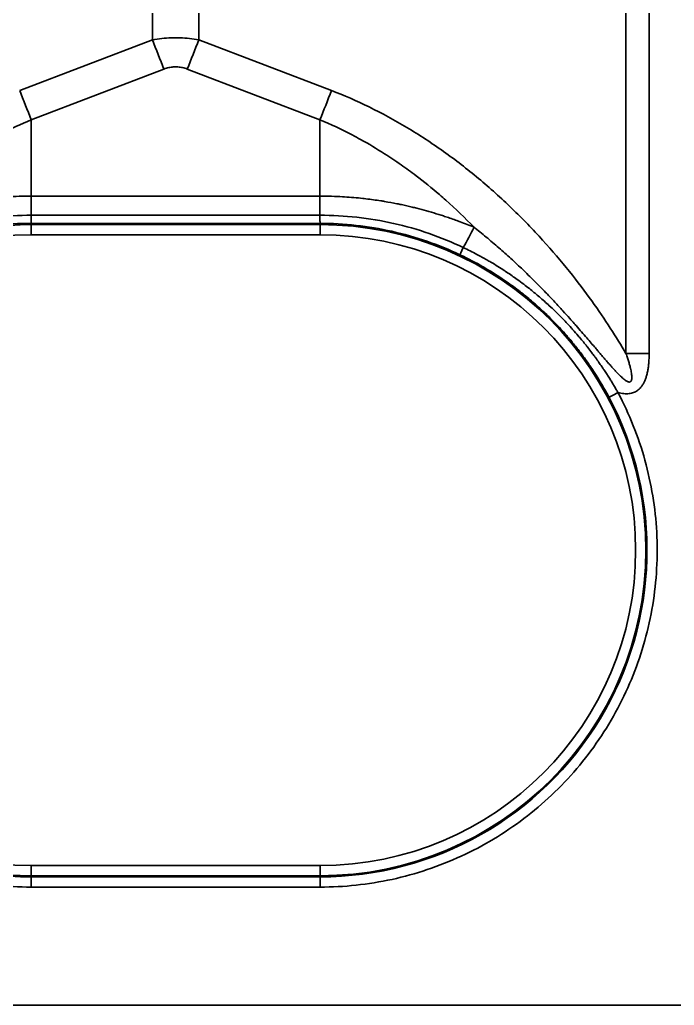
# Model space of a CAD drawing. Header units: millimetres. Extents: x 68 to 2000, y 100 to 2870.
# Drawn here: x 791.77 to 823.94, y 2171.29 to 2219.76 of the extents above; entities that cross this region are included whole.
import ezdxf

# ---------------------------------------------------------------- set-up
doc = ezdxf.new("R2010")
doc.units = ezdxf.units.MM
doc.header["$LTSCALE"] = 10
doc.layers.add('Sichtbar schmal (ISO)', color=7, linetype='Continuous', lineweight=35)

msp = doc.modelspace()

# ---------------------------------------------------------------- linework, layer by layer
at = {"layer": 'Sichtbar schmal (ISO)'}
for p, q in [((821.5610898045971, 2203.348630539208), (821.5610855433384, 2418.993875623603)), ((822.7022697055613, 2203.348973347661), (822.7022778918359, 2418.994240520654)), ((798.2882594637781, 2218.763773848041), (798.2882594637781, 2403.568767253719)), ((800.5706214421762, 2218.763774868212), (800.570621442176, 2403.568768170941)), ((798.2882594637781, 2218.763773848041), (791.7684580622162, 2216.271331181586)), ((807.0904228569907, 2216.27133118004), (800.5706192111347, 2218.763774700887)), ((798.8588499583774, 2217.327987187141), (792.3390485295931, 2214.835544519171)), ((806.5198323781847, 2214.83554451844), (800.000028680981, 2217.327988053604)), ((792.3390485277721, 2214.835544519269), (792.3390485277722, 2211.082802142972)), ((806.519832378182, 2214.83554451844), (806.5198323714235, 2211.082802173316)), ((792.3390485277722, 2211.082802142972), (806.5198323714235, 2211.082802173316)), ((792.3390485277721, 2211.082802067118), (792.3390485277721, 2210.141545003743)), ((806.5198323565548, 2211.082802188489), (806.5198323578308, 2210.141545059029)), ((806.5198324084289, 2210.141545068767), (792.3390484461397, 2210.141545055765)), ((806.5294404518139, 2209.740739296341), (792.3294404529892, 2209.740739297807)), ((792.3294404529892, 2209.740739297741), (792.3294404529961, 2209.678430141541)), ((806.5294404529772, 2209.678430141541), (792.3294404529961, 2209.678430141541)), ((792.3294404529772, 2209.178506293941), (792.3294404529772, 2209.678430141519)), ((806.5294404518139, 2209.740739296341), (806.5294404529772, 2209.678430141541)), ((806.5294404529772, 2209.178506293941), (806.5294404529772, 2209.678430141519)), ((806.5294404529772, 2209.178506293941), (792.3294404529771, 2209.178506293941)), ((792.3294404529771, 2178.161203557141), (806.5294404529772, 2178.161203557141)), ((792.3294404529772, 2178.161203557141), (792.3294404529772, 2177.661279709563)), ((806.5294404529772, 2178.161203557141), (806.5294404529772, 2177.661279709563)), ((792.3294404529881, 2177.661279709541), (806.5294404529582, 2177.661279709541)), ((792.3294404529771, 2177.605448411741), (792.3294404529881, 2177.661279709541)), ((792.3294404529771, 2177.605448411741), (806.5294404529371, 2177.605448411741)), ((792.3294404529772, 2177.605448411719), (792.3294404529772, 2177.102906582241)), ((806.5294404529371, 2177.605448411741), (806.5294404529582, 2177.661279709541)), ((806.5294404529402, 2177.605448411719), (806.5294404529391, 2177.102906582241)), ((792.3294404529771, 2177.102906582241), (806.5294404529772, 2177.102906582241)), ((774.1530102850046, 2171.291590124651), (824.7058706220237, 2171.291590124651))]:
    msp.add_line(p, q, dxfattribs=at)
for centre, radius, start, end in [((792.3294404529772, 2193.669854925541), 16.00857521601998, 89.99999999993197, 269.999999999932), ((806.5294404529772, 2193.669854925541), 16.00857521601998, 269.999999999932, 89.99999999993197), ((792.3294404529772, 2193.669854925541), 15.50865136843997, 90, 270), ((806.5294404529772, 2193.669854925541), 15.50865136843997, 270, 90)]:
    msp.add_arc(centre, radius, start, end, dxfattribs=at)
for centre, major_axis, ratio, start_param, end_param in [((798.8588499583777, 2218.789782639441), (1.785424129690436, -4.670359801676825), 0.1085219049382355, 4.676490245381391, 4.98898685948151), ((800.0000286794283, 2218.789783506441), (-1.78541785583448, -4.670362200094343), 0.1085215280907912, 1.294198301927873, 1.606694951540689), ((792.3390485339311, 2216.297339973041), (1.785423980009945, -4.670359414459774), 0.1085219049491845, 4.676490245403961, 4.988986859476197), ((806.5198319012248, 2216.297338708341), (-1.785424129690386, -4.670359801676746), 0.1085219049382558, 1.29419870468994, 1.606695331865723), ((792.3345030310054, 2210.240740905971), (-0.005163320520819317, -0.5000779340628948), 0.01136181446626196, 0.01759106704707492, 1.37122834712487), ((812.5758834158274, 2206.65684966764), (-4.738179323791077, -8.806228286517845), 0.002480919930350619, 4.379441610921754, 4.496653628462461), ((813.6184666221471, 2208.648276797741), (-0.2138250698023439, -0.4519721667581655), 0.00885291539597321, 4.927959668728334, 6.265731330601661), ((822.7022619683771, 2203.296613693032), (10.00000000000099, -4.766932020557752e-13), 0.005235963832295775, 1.570795553076385, 1.685162702580255), ((821.169915259367, 2201.422736354841), (-0.4418873566681419, -0.2339563295603275), 0.004623749859356974, 0.01745347910775408, 1.56834334312267), ((792.3294328171255, 2193.671363264637), (-9.130483200719803, 13.2192300817919), 0.9999991161032137, 0.4794170197497269, 2.537137668070178), ((806.529450128528, 2193.671363296288), (-8.142879370708615, -13.84944990154578), 0.9999990502916256, 0.5315170133332137, 2.5892385806615)]:
    msp.add_ellipse(centre, major_axis=major_axis, ratio=ratio, start_param=start_param, end_param=end_param, dxfattribs=at)
for points, knots in [([(800.5706191635902, 2218.76377428183), (800.4146195452561, 2218.793472862188), (800.2598569746058, 2218.816770737046), (800.1072001821587, 2218.834026523842), (799.9545426464588, 2218.851282394652), (799.8039936979097, 2218.862495925548), (799.6539660062116, 2218.868100583491), (799.5039383145134, 2218.873705241434), (799.3544318827014, 2218.873701073795), (799.2044212509081, 2218.868089147574), (799.0544106191148, 2218.862477221352), (798.9038957881156, 2218.851257491698), (798.7513199517688, 2218.833990291707), (798.5987441154219, 2218.816723091717), (798.4441099787313, 2218.793408609794), (798.2882594637786, 2218.763773848041)], [9.737521139613861e-07, 9.737521139613861e-07, 9.737521139613861e-07, 9.737521139613861e-07, 0.2, 0.2, 0.2, 0.4, 0.4, 0.4, 0.6, 0.6, 0.6, 0.8, 0.8, 0.8, 1, 1, 1, 1]), ([(800.0000286809833, 2217.32798805361), (799.9220479254225, 2217.357798339138), (799.7672385569393, 2217.404512495914), (799.5414534368425, 2217.438100226441), (799.3171718870359, 2217.438081198041), (799.0914337348152, 2217.404460567141), (798.9367530502717, 2217.357767231241), (798.8588499583775, 2217.327987187141)], [1.937718476154357e-06, 1.937718476154357e-06, 1.937718476154357e-06, 1.937718476154357e-06, 0.2, 0.4, 0.6, 0.8, 1, 1, 1, 1]), ([(821.5610895968982, 2203.348630479334), (821.3275019923436, 2203.743130225213), (821.072186035012, 2204.157129896273), (820.7934119084683, 2204.586977569641), (820.5146377392149, 2205.016825308865), (820.2124053935617, 2205.462521055252), (819.8791505773168, 2205.927409282791), (819.5458957610718, 2206.392297510329), (819.1816184742353, 2206.876378219018), (818.7804328125136, 2207.377249694941), (818.3792471507921, 2207.878121170863), (817.9411531141856, 2208.39578341402), (817.4682283737241, 2208.917526115741), (816.9953036332623, 2209.439268817462), (816.4875481889457, 2209.965091977748), (815.9581475039103, 2210.475213421191), (815.4287468188749, 2210.985334864633), (814.8777008931208, 2211.479754591232), (814.3168554530768, 2211.947477048675), (813.7560100130328, 2212.415199506116), (813.1853650586988, 2212.8562246944), (812.5989423218319, 2213.274587188274), (812.0125195849649, 2213.692949682149), (811.410319065565, 2214.088649481613), (810.7983411678892, 2214.455463788208), (810.1863632702137, 2214.822278094802), (809.5646079942626, 2215.160206908525), (808.9452203229822, 2215.463367730108), (808.3258326517017, 2215.76652855169), (807.7088125850922, 2216.034921381131), (807.0904228727809, 2216.271331179321)], [1.532058781546175e-08, 1.532058781546175e-08, 1.532058781546175e-08, 1.532058781546175e-08, 0.1, 0.1, 0.1, 0.2, 0.2, 0.2, 0.3, 0.3, 0.3, 0.4, 0.4, 0.4, 0.5, 0.5, 0.5, 0.6, 0.6, 0.6, 0.7, 0.7, 0.7, 0.8, 0.8, 0.8, 0.9, 0.9, 0.9, 1, 1, 1, 1]), ([(792.3390485277721, 2214.835544639807), (791.832285953964, 2214.624384316603), (791.3179761729513, 2214.384060929775), (790.7986688566028, 2214.113112446547), (790.7936110221924, 2214.110473522506), (790.7885527176873, 2214.107831691933), (790.7834939451203, 2214.105186953611), (790.2863655927891, 2213.845287069402), (789.7846877351077, 2213.55731863368), (789.2810514552541, 2213.239978664534), (789.2533595632407, 2213.22253007215), (789.225661837563, 2213.204992698909), (789.1979587564194, 2213.187366371155), (788.7269686140645, 2212.887694772359), (788.2543852951434, 2212.562340222024), (787.7906804356502, 2212.21705091632), (787.7310643491155, 2212.172658892585), (787.6715940115663, 2212.127941507234), (787.6122904815217, 2212.082914991126), (787.1761155136318, 2211.751746859938), (786.7489928120589, 2211.403651800141), (786.340825458509, 2211.048811540437), (786.2618427888742, 2210.980147962222), (786.1835655778009, 2210.911240353105), (786.1060586972462, 2210.842175275818), (785.698894518812, 2210.479358126541), (785.3131547912192, 2210.111854788349), (784.9455289684304, 2209.740495041228), (784.8815287652861, 2209.675844796925), (784.8180777951657, 2209.611074245441), (784.7551587062533, 2209.546184108)], [0, 0, 0, 0, 0.1980708731680076, 0.1980708731680076, 0.1980708731680076, 0.2, 0.2, 0.2, 0.3895763509335004, 0.3895763509335004, 0.3895763509335004, 0.4, 0.4, 0.4, 0.5772162429242802, 0.5772162429242802, 0.5772162429242802, 0.6, 0.6, 0.6, 0.7675735745147414, 0.7675735745147414, 0.7675735745147414, 0.8, 0.8, 0.8, 0.970344604217999, 0.970344604217999, 0.970344604217999, 1, 1, 1, 1]), ([(814.1038152397862, 2209.546098154239), (813.655340084461, 2210.008630249642), (813.1912891357226, 2210.452898359173), (812.7141984661611, 2210.876541283179), (812.6089273795646, 2210.970019009289), (812.5030205570802, 2211.062488754366), (812.396479014439, 2211.153949659968), (812.0201720215941, 2211.476991522291), (811.6359581130803, 2211.787456653143), (811.2438223263249, 2212.08501347987), (811.0015930797942, 2212.268819621449), (810.7563552777198, 2212.447704307593), (810.5086223036905, 2212.621188146671), (810.2417640883681, 2212.808065117189), (809.9720103132114, 2212.988673137516), (809.7000609732643, 2213.162415828751), (809.3112165988455, 2213.410840289337), (808.9178992551697, 2213.645252948784), (808.5237377144946, 2213.863711667135), (808.3863197794038, 2213.939873704474), (808.2488022706377, 2214.014104002633), (808.1113627743649, 2214.086329707692), (807.5796998925881, 2214.365723386594), (807.049002467946, 2214.615046170119), (806.5198323781831, 2214.835544639805)], [5.538967820818088e-08, 5.538967820818088e-08, 5.538967820818088e-08, 5.538967820818088e-08, 0.2, 0.2, 0.2, 0.24413041971181, 0.24413041971181, 0.24413041971181, 0.4, 0.4, 0.4, 0.4962834106589982, 0.4962834106589982, 0.4962834106589982, 0.6, 0.6, 0.6, 0.74829825403141, 0.74829825403141, 0.74829825403141, 0.8, 0.8, 0.8, 1, 1, 1, 1]), ([(784.7551587042011, 2209.546184111881), (784.9853916177942, 2209.641267618302), (785.2170150260858, 2209.732338957514), (785.4500666647878, 2209.819296480188), (785.6790225143873, 2209.904725759269), (785.9093573183527, 2209.986183292121), (786.1401992716824, 2210.063252668595), (786.1443288012771, 2210.064631361967), (786.1484584908205, 2210.06600865461), (786.1525883345656, 2210.067384544366), (786.3784942077885, 2210.142646853545), (786.604869763968, 2210.213702223977), (786.8319903803789, 2210.280687699874), (786.8411227091337, 2210.283381129459), (786.8502562442744, 2210.286067965806), (786.859391009963, 2210.28874821623), (787.0858977757644, 2210.355208033122), (787.3131552599799, 2210.417626135786), (787.5462028828701, 2210.477088045782), (787.5562953674468, 2210.479663134951), (787.5663987382868, 2210.482232530908), (787.5765134058776, 2210.484796280063), (787.813843784045, 2210.544952044047), (788.0573812909503, 2210.602083582339), (788.3115007510152, 2210.656285872659), (788.3182936894884, 2210.657734769265), (788.3250941948021, 2210.659181517048), (788.3319023528804, 2210.66062610889), (788.5933993266644, 2210.716111952602), (788.866175402504, 2210.768505075082), (789.1555438916398, 2210.817026147058), (789.4449123807755, 2210.865547219033), (789.7508734430537, 2210.910196304801), (790.077809044376, 2210.949003434103), (790.0874242181847, 2210.950144751512), (790.0970575221545, 2210.951280836422), (790.1067091454436, 2210.952411633121), (790.4252324804534, 2210.989730240066), (790.7637192215461, 2211.021482229557), (791.1289157752875, 2211.044535857291), (791.141001900243, 2211.045298813629), (791.1531172441921, 2211.046052247197), (791.1652616879956, 2211.046795980673), (791.5311952422117, 2211.069205984681), (791.9235838755914, 2211.08279921075), (792.339048527772, 2211.082802188485)], [0, 0, 0, 0, 0.1111111111111, 0.1111111111111, 0.1111111111111, 0.2202694889971813, 0.2202694889971813, 0.2202694889971813, 0.2222222222222, 0.2222222222222, 0.2222222222222, 0.329038346897197, 0.329038346897197, 0.329038346897197, 0.3333333333333001, 0.3333333333333001, 0.3333333333333001, 0.4398323416248988, 0.4398323416248988, 0.4398323416248988, 0.4444444444444001, 0.4444444444444001, 0.4444444444444001, 0.5526627419303958, 0.5526627419303958, 0.5526627419303958, 0.5555555555556, 0.5555555555556, 0.5555555555556, 0.6666666666667, 0.6666666666667, 0.6666666666667, 0.7777777777778001, 0.7777777777778001, 0.7777777777778001, 0.7810455547990192, 0.7810455547990192, 0.7810455547990192, 0.8888888888889002, 0.8888888888889002, 0.8888888888889002, 0.8924579477917912, 0.8924579477917912, 0.8924579477917912, 1, 1, 1, 1]), ([(806.5198323781823, 2211.082802188489), (806.912712633429, 2211.082799172126), (807.2849511875942, 2211.070644430694), (807.6336778718652, 2211.050373393554), (807.6658668111899, 2211.048502291589), (807.6978556485207, 2211.046562115), (807.7296421628129, 2211.044556093322), (808.0463784732991, 2211.024567116255), (808.3430127501313, 2210.997999789437), (808.6239526089979, 2210.966997355984), (808.6766546088336, 2210.961181555231), (808.7288046000884, 2210.955205864125), (808.7804321911641, 2210.949079430008), (809.0347647423389, 2210.918898831103), (809.2764063162809, 2210.885155227604), (809.5074240474225, 2210.848846033593), (809.5732847600538, 2210.838494666273), (809.6382820513801, 2210.827931550088), (809.7024635527603, 2210.817172616876), (809.9124173344464, 2210.781977449013), (810.1136414137885, 2210.74471489876), (810.3081719265969, 2210.705751165054), (810.3816977895891, 2210.691024209859), (810.4542672475952, 2210.676050385008), (810.5259893796036, 2210.66083588827), (810.7065636611474, 2210.622530462307), (810.881766628645, 2210.582726743097), (811.0531666439174, 2210.541444016734), (811.1299622768674, 2210.522947325845), (811.2059941447092, 2210.50415057792), (811.281400928839, 2210.48504138406), (811.4448742128477, 2210.443614837217), (811.6054110322764, 2210.400729164126), (811.7647507186427, 2210.356075080587), (811.8429556687156, 2210.334158567173), (811.9208716546104, 2210.311812516753), (811.9987004490305, 2210.288979719262), (812.1602254038237, 2210.241592802764), (812.3213808802822, 2210.192144053164), (812.4822498122322, 2210.140596620197), (812.5568228265827, 2210.116701095985), (812.6313342596991, 2210.092354291364), (812.7057922998848, 2210.067551291307), (812.8878214072324, 2210.006914885235), (813.0695314309957, 2209.943557267305), (813.2505248644804, 2209.877650942302), (813.3032728742702, 2209.858443463835), (813.3559602010209, 2209.839019799177), (813.4085767579813, 2209.819385049584), (813.6417355255022, 2209.732377949916), (813.8735071733844, 2209.641215832245), (814.1038150982487, 2209.546097964207)], [0, 0, 0, 0, 0.1017217645149282, 0.1017217645149282, 0.1017217645149282, 0.1111111111111, 0.1111111111111, 0.1111111111111, 0.2046711338117458, 0.2046711338117458, 0.2046711338117458, 0.2222222222222, 0.2222222222222, 0.2222222222222, 0.3086839958266128, 0.3086839958266128, 0.3086839958266128, 0.3333333333333001, 0.3333333333333001, 0.3333333333333001, 0.4139674960485336, 0.4139674960485336, 0.4139674960485336, 0.4444444444444001, 0.4444444444444001, 0.4444444444444001, 0.521176032116432, 0.521176032116432, 0.521176032116432, 0.5555555555556, 0.5555555555556, 0.5555555555556, 0.6300864305172332, 0.6300864305172332, 0.6300864305172332, 0.6666666666667, 0.6666666666667, 0.6666666666667, 0.7425848539442439, 0.7425848539442439, 0.7425848539442439, 0.7777777777778001, 0.7777777777778001, 0.7777777777778001, 0.8638146449099778, 0.8638146449099778, 0.8638146449099778, 0.8888888888889002, 0.8888888888889002, 0.8888888888889002, 0.9999999185790968, 0.9999999185790968, 0.9999999185790968, 0.9999999185790968]), ([(792.3390484461382, 2210.141545156524), (791.7331964678737, 2210.141876435037), (791.1268297373582, 2210.108699094143), (790.5227482444517, 2210.041704983506), (789.9186667515452, 2209.974710872869), (789.3168710392445, 2209.873893704026), (788.7235312387786, 2209.740198948218), (788.7201215853679, 2209.73943066539), (788.7167122110226, 2209.738661296582), (788.7133031163498, 2209.737890841976), (788.1234696408144, 2209.60458861314), (787.5420116270163, 2209.438797286301), (786.9719886598662, 2209.241698855197), (786.9678220244153, 2209.240258146036), (786.963656000501, 2209.238815763432), (786.9594905892608, 2209.237371707736), (786.3905086001224, 2209.040118271105), (785.8329507091188, 2208.811665407482), (785.2901238017275, 2208.553476764359)], [0, 0, 0, 0, 0.25, 0.25, 0.25, 0.5, 0.5, 0.5, 0.5014366360591308, 0.5014366360591308, 0.5014366360591308, 0.75, 0.75, 0.75, 0.7518168968334009, 0.7518168968334009, 0.7518168968334009, 0.9999992525942452, 0.9999992525942452, 0.9999992525942452, 0.9999992525942452]), ([(813.5688196927775, 2208.553446996942), (813.0248115705339, 2208.812200365153), (812.465957818343, 2209.04111542379), (811.8955651651232, 2209.238697424856), (811.3208531315233, 2209.437775644033), (810.7344268587509, 2209.605041640432), (810.1395866295613, 2209.739243587396), (809.544972829616, 2209.873394449641), (808.9419430833759, 2209.974501138585), (808.3366448094529, 2210.041648172162), (807.7323672927527, 2210.108681970955), (807.1258309315631, 2210.141876489987), (806.519832425296, 2210.141545156569)], [0, 0, 0, 0, 0.2487406038755513, 0.2487406038755513, 0.2487406038755513, 0.4993648317389786, 0.4993648317389786, 0.4993648317389786, 0.7498936580950708, 0.7498936580950708, 0.7498936580950708, 1, 1, 1, 1]), ([(806.5198324252941, 2210.141545003729), (806.5204729563701, 2210.097314293397), (806.5211135324427, 2210.054305377191), (806.5217540800035, 2210.014080488372), (806.5223946275644, 2209.973855599553), (806.5230351466138, 2209.936414958024), (806.5236756732651, 2209.903124121034), (806.5243161999165, 2209.869833284044), (806.5249567341699, 2209.840692105152), (806.5255972665076, 2209.816761813604), (806.5262377988455, 2209.792831522056), (806.5268783292678, 2209.774112237892), (806.5275188597399, 2209.761286170961), (806.5281593902121, 2209.74846010403), (806.5287999207341, 2209.74152688648), (806.5294404518141, 2209.740739310026)], [0, 0, 0, 0, 0.2, 0.2, 0.2, 0.4, 0.4, 0.4, 0.6, 0.6, 0.6, 0.8, 0.8, 0.8, 1, 1, 1, 1]), ([(792.3294404529892, 2209.740739311434), (791.738968170966, 2209.740740657975), (791.1478556978617, 2209.708202415435), (790.5589437699568, 2209.642943343539), (789.970031842052, 2209.577684271643), (789.3833284113064, 2209.479588121983), (788.8047582716811, 2209.349566509226), (788.2261881320558, 2209.21954489647), (787.6557254087896, 2209.057702453874), (787.0962602645973, 2208.865087842019), (786.5367951235676, 2208.672473231252), (785.9883400828744, 2208.449062776493), (785.454332883128, 2208.196433129995)], [0, 0, 0, 0, 0.25, 0.25, 0.25, 0.5, 0.5, 0.5, 0.75, 0.75, 0.75, 0.9999999985867041, 0.9999999985867041, 0.9999999985867041, 0.9999999985867041]), ([(813.4046042798582, 2208.196406515543), (812.8726020001135, 2208.448082711338), (812.3262456524761, 2208.670776358584), (811.7688729121152, 2208.862933843971), (811.2073386393085, 2209.05652604181), (810.6346281533167, 2209.219120768587), (810.0538449916835, 2209.349628904148), (809.475213923064, 2209.479653441586), (808.8885446005002, 2209.57773378061), (808.2996864405075, 2209.642971188372), (807.7108282805149, 2209.708208596134), (807.119792001545, 2209.740733544537), (806.5294404518136, 2209.740739255193)], [0, 0, 0, 0, 0.2490701791130262, 0.2490701791130262, 0.2490701791130262, 0.5, 0.5, 0.5, 0.75, 0.75, 0.75, 1, 1, 1, 1]), ([(814.1038156123998, 2209.546097769946), (814.1208658547567, 2209.532597789485), (814.1378787590913, 2209.519099030935), (814.154854098964, 2209.505601999385), (814.3645284169635, 2209.33889070486), (814.5684666751738, 2209.172439685442), (814.7662699932475, 2209.00720243158), (814.9800875689771, 2208.828587485252), (815.1867374089622, 2208.651393462093), (815.3886147452631, 2208.474209868643), (815.590492081564, 2208.297026275194), (815.7875964532366, 2208.119852364605), (815.9815303873402, 2207.941620163463), (815.9939211526269, 2207.930232608309), (816.0062989766475, 2207.918840724738), (816.0186638559455, 2207.907444590741), (816.199827756471, 2207.740474251931), (816.3782119295604, 2207.572591561472), (816.5538098532622, 2207.404033981726), (816.7413927647307, 2207.223971934908), (816.9257943807795, 2207.04313723643), (817.1034936338222, 2206.865487674142), (817.2811928868649, 2206.687838111854), (817.4521898358759, 2206.513373749677), (817.6129050381935, 2206.346726867103), (817.6250538974361, 2206.334129617494), (817.6371440015099, 2206.321577018407), (817.6491754287607, 2206.309069477867), (817.7963057158855, 2206.156116881918), (817.9346627233876, 2206.009906680319), (818.0643819893218, 2205.871158633289), (818.2047089142329, 2205.721064608034), (818.3349284528506, 2205.579704658469), (818.4572508414157, 2205.445495732659), (818.5795732299807, 2205.311286806849), (818.693998273994, 2205.184228616693), (818.8022267199635, 2205.062993429739), (818.8775525322083, 2204.978615068318), (818.9498751234358, 2204.897055476365), (819.0195077208301, 2204.818112968467), (819.0499235342028, 2204.783630546767), (819.0798258702765, 2204.749647189435), (819.1092398549579, 2204.716144927636), (819.2059928954128, 2204.605944092002), (819.2974673234905, 2204.500954894041), (819.3843591132019, 2204.40071006667), (819.4712509029129, 2204.300465239299), (819.5535600338463, 2204.204964751612), (819.6319377366814, 2204.11370400712), (819.7103154395165, 2204.022443262628), (819.7847616927218, 2203.935422228551), (819.8558205905574, 2203.852199506578), (819.9268794883927, 2203.768976784605), (819.9945510155474, 2203.689552350848), (820.0592394168284, 2203.613602890266), (820.1050582663546, 2203.55980782288), (820.1493800968146, 2203.507755684564), (820.1923172687465, 2203.457360984311), (820.2100000607929, 2203.436606962452), (820.2274479479523, 2203.416133985621), (820.2446685417026, 2203.395935836021), (820.3037040022839, 2203.326692749414), (820.3600696641006, 2203.260681089368), (820.4140691834159, 2203.197642105388), (820.4680687027311, 2203.134603121407), (820.5197020758652, 2203.074536806998), (820.5692618079031, 2203.017177803612), (820.618821539941, 2202.959818800225), (820.6663076270504, 2202.905167100987), (820.7120023461894, 2202.852961882788), (820.7576970653287, 2202.800756664589), (820.8016004131022, 2202.750997920922), (820.8439861869405, 2202.703436259245), (820.8863719607788, 2202.655874597569), (820.9272401582858, 2202.610510013069), (820.9667989377001, 2202.567179119906), (821.0063577171145, 2202.523848226743), (821.0446070786862, 2202.482551025653), (821.0816159927992, 2202.443289456387), (821.118624906912, 2202.40402788712), (821.1543933749507, 2202.366801953048), (821.1888990640608, 2202.331712432763), (821.2163192316107, 2202.30382832002), (821.2429419374873, 2202.277293281511), (821.2687635000028, 2202.252149458824), (821.2754359332617, 2202.245652157251), (821.2820548665306, 2202.23924774908), (821.2886202271255, 2202.232936955955), (821.32059279113, 2202.202204106755), (821.3512950089555, 2202.173691515034), (821.3807309549434, 2202.14747385777), (821.4101669009315, 2202.121256200507), (821.438336575578, 2202.097333480435), (821.4652015887392, 2202.075818610681), (821.4920666019003, 2202.054303740927), (821.5176269545466, 2202.035196728858), (821.5417824986357, 2202.018638325397), (821.5659380427246, 2202.002079921936), (821.5886887786912, 2201.988070139277), (821.6098782793798, 2201.976714195998), (821.6310677800685, 2201.96535825272), (821.6506960466634, 2201.956656155688), (821.6686741470537, 2201.950515610964), (821.6866522474442, 2201.944375066241), (821.7029801865594, 2201.94079603828), (821.7178899464706, 2201.939547408023), (821.7327997063819, 2201.938298777767), (821.746291284988, 2201.939380552062), (821.7584801282504, 2201.942663058258), (821.7706689715129, 2201.945945564455), (821.7815550955514, 2201.951428767706), (821.7914023398531, 2201.959252739546), (821.8012495841551, 2201.967076711385), (821.8100579523417, 2201.977241436065), (821.817834507544, 2201.990531511338), (821.8256110627462, 2202.003821586612), (821.832355749383, 2202.020237087002), (821.8376341116314, 2202.04011847223), (821.8429124738798, 2202.059999857457), (821.84672450975, 2202.083347134777), (821.848844520413, 2202.110053943117), (821.850964531076, 2202.136760751458), (821.8513925309771, 2202.166827079971), (821.8500897234412, 2202.199997613353), (821.8487869159052, 2202.233168146736), (821.8457533281884, 2202.269442867206), (821.8409751240397, 2202.308853614438), (821.8361969198911, 2202.34826436167), (821.8296740875502, 2202.390811140532), (821.8213990912308, 2202.436383006345), (821.8148650884286, 2202.472366913459), (821.8072385602314, 2202.51023683629), (821.7985210901961, 2202.549945837591), (821.7961983090039, 2202.560526352466), (821.7937980645496, 2202.571237427524), (821.7913203670819, 2202.58207815947), (821.7795437939799, 2202.633604495476), (821.7660178075237, 2202.688060214636), (821.7507186752745, 2202.745434691617), (821.7354195430252, 2202.802809168597), (821.7183472806091, 2202.86310240064), (821.6993744467826, 2202.926586602713), (821.6804016129562, 2202.990070804785), (821.6595282075216, 2203.056745974754), (821.6365267251151, 2203.127046236582), (821.6135252427085, 2203.197346498409), (821.5883956393027, 2203.271271858994), (821.5610899154696, 2203.348630288387)], [0, 0, 0, 0, 0.001783257749738124, 0.001783257749738124, 0.001783257749738124, 0.02380952380952, 0.02380952380952, 0.02380952380952, 0.04761904761905, 0.04761904761905, 0.04761904761905, 0.07142857142857, 0.07142857142857, 0.07142857142857, 0.07294980195728017, 0.07294980195728017, 0.07294980195728017, 0.09523809523809999, 0.09523809523809999, 0.09523809523809999, 0.1190476190476, 0.1190476190476, 0.1190476190476, 0.1428571428571, 0.1428571428571, 0.1428571428571, 0.1446569635910886, 0.1446569635910886, 0.1446569635910886, 0.1666666666667, 0.1666666666667, 0.1666666666667, 0.1904761904762, 0.1904761904762, 0.1904761904762, 0.2142857142857, 0.2142857142857, 0.2142857142857, 0.230856881912152, 0.230856881912152, 0.230856881912152, 0.2380952380952, 0.2380952380952, 0.2380952380952, 0.2619047619048, 0.2619047619048, 0.2619047619048, 0.2857142857143, 0.2857142857143, 0.2857142857143, 0.3095238095238, 0.3095238095238, 0.3095238095238, 0.3333333333333001, 0.3333333333333001, 0.3333333333333001, 0.3501976392539172, 0.3501976392539172, 0.3501976392539172, 0.3571428571429, 0.3571428571429, 0.3571428571429, 0.3809523809524, 0.3809523809524, 0.3809523809524, 0.4047619047618999, 0.4047619047618999, 0.4047619047618999, 0.4285714285714001, 0.4285714285714001, 0.4285714285714001, 0.452380952381, 0.452380952381, 0.452380952381, 0.4761904761905, 0.4761904761905, 0.4761904761905, 0.5, 0.5, 0.5, 0.5238095238095, 0.5238095238095, 0.5238095238095, 0.5427299148806185, 0.5427299148806185, 0.5427299148806185, 0.547619047619, 0.547619047619, 0.547619047619, 0.5714285714285999, 0.5714285714285999, 0.5714285714285999, 0.5952380952381, 0.5952380952381, 0.5952380952381, 0.6190476190476001, 0.6190476190476001, 0.6190476190476001, 0.6428571428570999, 0.6428571428570999, 0.6428571428570999, 0.6666666666667, 0.6666666666667, 0.6666666666667, 0.6904761904762, 0.6904761904762, 0.6904761904762, 0.7142857142857, 0.7142857142857, 0.7142857142857, 0.7380952380952001, 0.7380952380952001, 0.7380952380952001, 0.7619047619047999, 0.7619047619047999, 0.7619047619047999, 0.7857142857143, 0.7857142857143, 0.7857142857143, 0.8095238095237999, 0.8095238095237999, 0.8095238095237999, 0.8333333333332998, 0.8333333333332998, 0.8333333333332998, 0.8571428571429, 0.8571428571429, 0.8571428571429, 0.8809523809523998, 0.8809523809523998, 0.8809523809523998, 0.8997525700137607, 0.8997525700137607, 0.8997525700137607, 0.9047619047619, 0.9047619047619, 0.9047619047619, 0.9285714285714001, 0.9285714285714001, 0.9285714285714001, 0.952380952381, 0.952380952381, 0.952380952381, 0.9761904761905, 0.9761904761905, 0.9761904761905, 1, 1, 1, 1]), ([(821.1699130151973, 2201.420119380999), (821.1410813253027, 2201.471507692074), (821.1107516681548, 2201.524770010765), (821.0789404793987, 2201.579883211261), (821.0629975825678, 2201.607504438379), (821.0466755535442, 2201.635586780205), (821.029953916287, 2201.664133736642), (821.0106238715153, 2201.697133731651), (820.9907699096877, 2201.730754168578), (820.97035943263, 2201.765024625771), (820.9378837062192, 2201.819553385124), (820.9040052279846, 2201.875731345071), (820.868555143271, 2201.933712140845), (820.8660987749216, 2201.937729682489), (820.8636348500454, 2201.941755832998), (820.8611633448565, 2201.94579055544), (820.8253370577993, 2202.004276827311), (820.7879292316828, 2202.06457301036), (820.7488948113283, 2202.126619375776), (820.7273350157133, 2202.160889308438), (820.7052764399075, 2202.195690943525), (820.6827122425639, 2202.231014979902), (820.6659080508539, 2202.257321782231), (820.6488250618886, 2202.283918430334), (820.6314524293188, 2202.310804926431), (820.5913905325745, 2202.372806124358), (820.5497900903346, 2202.436352318381), (820.5065538450526, 2202.501454781996), (820.4946375533076, 2202.519397596981), (820.4825968479522, 2202.537458261745), (820.4704303467413, 2202.555637150229), (820.4384547425558, 2202.603414315796), (820.4056094046937, 2202.652008558959), (820.3718434387484, 2202.70142031938), (820.3259312112999, 2202.768606431775), (820.2783170820857, 2202.837304997826), (820.2288967209781, 2202.907516015028), (820.175958101259, 2202.982725387368), (820.1209452695732, 2203.059668275251), (820.0636731646954, 2203.138364482465), (820.0281581782688, 2203.187164762059), (819.9917741849595, 2203.236638367849), (819.9544825105913, 2203.28678715151), (819.9318187473419, 2203.317264736101), (819.9088191924382, 2203.347992505463), (819.8854707512974, 2203.37897165584), (819.8222189748628, 2203.462895301191), (819.7564076241135, 2203.548665889047), (819.6877849925701, 2203.636327004927), (819.6728435457525, 2203.655413767871), (819.6577687757373, 2203.674590032667), (819.6425581968388, 2203.693856220385), (819.586110855266, 2203.765354161793), (819.5277923792474, 2203.83809089886), (819.46744039406, 2203.912086142918), (819.4092675184125, 2203.983409664716), (819.3492052789315, 2204.055902252709), (819.2871092428222, 2204.129580493788), (819.2651317716335, 2204.155657221419), (819.2428995190452, 2204.181882143861), (819.220404641768, 2204.20825590165), (819.1318057932316, 2204.312132199479), (819.0391345482213, 2204.418320878387), (818.9419169144062, 2204.526846107535), (818.9217237196722, 2204.549388016855), (818.901334296849, 2204.572030571178), (818.8807445302649, 2204.594773756975), (818.7992476207553, 2204.684794173054), (818.7146088494953, 2204.776397334505), (818.6265157118422, 2204.869574967507), (818.5579975815823, 2204.942047777143), (818.4873895333419, 2205.01547236028), (818.4145388674201, 2205.089848788916), (818.3662499242114, 2205.139149081412), (818.3169759902663, 2205.188865822359), (818.2666650562714, 2205.238995137091), (818.1434894816531, 2205.361726055741), (818.0141001053847, 2205.486934772861), (817.8777218100805, 2205.614532525573), (817.8687073216174, 2205.622966627694), (817.859662295316, 2205.631411110607), (817.8505864567954, 2205.639865950527), (817.698158279899, 2205.781864492273), (817.5370425432397, 2205.926797516207), (817.3659703927683, 2206.074432758402), (817.330185318252, 2206.105315272759), (817.293964415779, 2206.136315453616), (817.25729587786, 2206.16743084844), (817.1162651460422, 2206.287103656574), (816.9686132765877, 2206.408481610496), (816.8135177045917, 2206.531360293803), (816.7240318875363, 2206.602257865107), (816.632067697586, 2206.673653531302), (816.5374635554435, 2206.745499642642), (816.4325705911903, 2206.825159490699), (816.3244365963836, 2206.905365904524), (816.2128284071293, 2206.98602356927), (816.0493122303732, 2207.104194404703), (815.8783385769833, 2207.223338781122), (815.6991971031406, 2207.34305352926), (815.6609910000722, 2207.368585495187), (815.6224131235822, 2207.394142751728), (815.5834506064002, 2207.419722882641), (815.3763651957897, 2207.555681036702), (815.1584151987022, 2207.692306813539), (814.9276584390242, 2207.829114334397), (814.8593132011823, 2207.869633808516), (814.789844432973, 2207.910167394431), (814.7192014146412, 2207.950697989165), (814.564034859036, 2208.039722961908), (814.4032161846648, 2208.128740267308), (814.2367385654777, 2208.217209347783), (814.0233752061624, 2208.330594319875), (813.8007131841309, 2208.443081288003), (813.5688213298424, 2208.553446217476)], [0, 0, 0, 0, 0.04163411931811673, 0.04163411931811673, 0.04163411931811673, 0.0625, 0.0625, 0.0625, 0.08662074855913515, 0.08662074855913515, 0.08662074855913515, 0.125, 0.125, 0.125, 0.1276593329543612, 0.1276593329543612, 0.1276593329543612, 0.166208321737727, 0.166208321737727, 0.166208321737727, 0.1875, 0.1875, 0.1875, 0.2033565109981955, 0.2033565109981955, 0.2033565109981955, 0.2399221785088124, 0.2399221785088124, 0.2399221785088124, 0.25, 0.25, 0.25, 0.2764862038368575, 0.2764862038368575, 0.2764862038368575, 0.3125, 0.3125, 0.3125, 0.3510776351488466, 0.3510776351488466, 0.3510776351488466, 0.375, 0.375, 0.375, 0.3895386556794576, 0.3895386556794576, 0.3895386556794576, 0.4289244028114352, 0.4289244028114352, 0.4289244028114352, 0.4375, 0.4375, 0.4375, 0.469324539152815, 0.469324539152815, 0.469324539152815, 0.5, 0.5, 0.5, 0.5108568774950654, 0.5108568774950654, 0.5108568774950654, 0.5536180285302876, 0.5536180285302876, 0.5536180285302876, 0.5625, 0.5625, 0.5625, 0.5976559704272162, 0.5976559704272162, 0.5976559704272162, 0.625, 0.625, 0.625, 0.643124944699244, 0.643124944699244, 0.643124944699244, 0.6875, 0.6875, 0.6875, 0.6904331531323096, 0.6904331531323096, 0.6904331531323096, 0.7396952883614004, 0.7396952883614004, 0.7396952883614004, 0.75, 0.75, 0.75, 0.7896329143740232, 0.7896329143740232, 0.7896329143740232, 0.8125, 0.8125, 0.8125, 0.8378540314496338, 0.8378540314496338, 0.8378540314496338, 0.875, 0.875, 0.875, 0.8829222453213735, 0.8829222453213735, 0.8829222453213735, 0.925028904335952, 0.925028904335952, 0.925028904335952, 0.9375, 0.9375, 0.9375, 0.9648926143660419, 0.9648926143660419, 0.9648926143660419, 0.9999999173784062, 0.9999999173784062, 0.9999999173784062, 0.9999999173784062]), ([(820.7281139666709, 2201.188780223748), (820.6869795269986, 2201.266473786256), (820.6427710006708, 2201.348456901156), (820.5954169938968, 2201.434307037609), (820.5926218937334, 2201.439374396145), (820.5898158315136, 2201.444455229943), (820.5869986657424, 2201.449549679317), (820.5420879937916, 2201.530764333742), (820.4943613901637, 2201.615442656335), (820.4431985126442, 2201.704148898075), (820.4360975544125, 2201.716460545661), (820.4289302942174, 2201.728849703722), (820.4216961495123, 2201.741315774968), (820.3735382488048, 2201.824302754871), (820.3224176134626, 2201.910698750208), (820.2681557594233, 2202.00031698546), (820.2557245016626, 2202.020848303495), (820.2431283770128, 2202.041548629641), (820.2303631956122, 2202.062418791917), (820.1790389478667, 2202.146330280952), (820.1249837600434, 2202.232988724342), (820.0679136366856, 2202.322429257511), (820.0490144464159, 2202.352048146602), (820.029784525161, 2202.381971830996), (820.0102128016217, 2202.41220133502), (819.955984162323, 2202.495960175503), (819.8991327947027, 2202.582068146171), (819.8394139022437, 2202.670529895059), (819.8125972336381, 2202.710253495188), (819.78520223012, 2202.750451330349), (819.7572022969129, 2202.791127158399), (819.7003440517333, 2202.873725791299), (819.640992345136, 2202.958296626875), (819.5789147577912, 2203.044855289617), (819.5423592418492, 2203.095826931898), (819.5048583486725, 2203.147487442753), (819.466352540542, 2203.199849464006), (819.4072676545296, 2203.280195889838), (819.3458173965556, 2203.362194931286), (819.2817758318881, 2203.44587709284), (819.2331134492127, 2203.509463505661), (819.1829548744126, 2203.574021186089), (819.1311852288162, 2203.639568497767), (819.0704229459648, 2203.716501693782), (819.0074415410004, 2203.794798621369), (818.9420458278499, 2203.87447486445), (818.8782516843778, 2203.952199801415), (818.8121604890903, 2204.031237040292), (818.7435641931842, 2204.111604488569), (818.6819305570639, 2204.183814481801), (818.6182743946281, 2204.257098222143), (818.5524373332411, 2204.331456107057), (818.4696882339622, 2204.424914834881), (818.3834952256841, 2204.520071352257), (818.2934956665428, 2204.61692814509), (818.2321946540596, 2204.682899795653), (818.1691271707814, 2204.749659530771), (818.1041729032258, 2204.817197842104), (817.9976264344997, 2204.927982996753), (817.8860069090748, 2205.040866274547), (817.7686997988618, 2205.155799920805), (817.7094983022945, 2205.213803598946), (817.6488475270382, 2205.272328246037), (817.5866649261902, 2205.33135968492), (817.4501727399382, 2205.46093500086), (817.3063067991027, 2205.592961713045), (817.1540561691115, 2205.727260900888), (817.0995054380891, 2205.775379709153), (817.0438776242898, 2205.823788684411), (816.9871242435231, 2205.872474359166), (816.8128169013469, 2206.022003258658), (816.6279062976173, 2206.174164503111), (816.4307072066186, 2206.328527544318), (816.3844988945006, 2206.364698378329), (816.337615305273, 2206.400988571023), (816.2900340244889, 2206.437389788849), (816.0686371606132, 2206.606765546182), (815.8321510745237, 2206.778590350737), (815.5782287499443, 2206.951664384314), (815.5446898795866, 2206.974524554581), (815.5108466298752, 2206.997405595911), (815.4766934117607, 2207.02030397989), (815.1987865201527, 2207.206629575714), (814.9004128989507, 2207.394222922876), (814.5763101108353, 2207.581698380426), (814.5590267646469, 2207.591695836028), (814.5416701489464, 2207.601692555224), (814.5242394656489, 2207.611688185722), (814.1799430820463, 2207.809125048847), (813.8067052368158, 2208.006176032784), (813.4046042798639, 2208.196406515555)], [0, 0, 0, 0, 0.0625, 0.0625, 0.0625, 0.0661891019813233, 0.0661891019813233, 0.0661891019813233, 0.125, 0.125, 0.125, 0.133162436333663, 0.133162436333663, 0.133162436333663, 0.1875, 0.1875, 0.1875, 0.1999486026506052, 0.1999486026506052, 0.1999486026506052, 0.25, 0.25, 0.25, 0.266574887631546, 0.266574887631546, 0.266574887631546, 0.3125, 0.3125, 0.3125, 0.3331225947660255, 0.3331225947660255, 0.3331225947660255, 0.375, 0.375, 0.375, 0.3996602714460393, 0.3996602714460393, 0.3996602714460393, 0.4375, 0.4375, 0.4375, 0.4662527539463737, 0.4662527539463737, 0.4662527539463737, 0.5, 0.5, 0.5, 0.5329207612061729, 0.5329207612061729, 0.5329207612061729, 0.5625, 0.5625, 0.5625, 0.5996774698928286, 0.5996774698928286, 0.5996774698928286, 0.625, 0.625, 0.625, 0.6665373194659304, 0.6665373194659304, 0.6665373194659304, 0.6875, 0.6875, 0.6875, 0.7335135481111195, 0.7335135481111195, 0.7335135481111195, 0.75, 0.75, 0.75, 0.8006350383332385, 0.8006350383332385, 0.8006350383332385, 0.8125, 0.8125, 0.8125, 0.8677079569894054, 0.8677079569894054, 0.8677079569894054, 0.875, 0.875, 0.875, 0.9343358142635743, 0.9343358142635743, 0.9343358142635743, 0.9375, 0.9375, 0.9375, 1, 1, 1, 1]), ([(821.1699130477175, 2201.420119373011), (821.2196721366863, 2201.40737383446), (821.3170744789927, 2201.385890697717), (821.4573380598671, 2201.366276472441), (821.590843155997, 2201.359922004041), (821.716034546287, 2201.367133363041), (821.8310977497671, 2201.387332289141), (821.9360782177271, 2201.419411559441), (822.0328045945671, 2201.462937335541), (822.1235391190271, 2201.518564019941), (822.2126032372271, 2201.590383398241), (822.3007277809671, 2201.683409323941), (822.3830526119672, 2201.797004329541), (822.4568192003971, 2201.929223203641), (822.5210827755271, 2202.078634286241), (822.5760225673272, 2202.245781395941), (822.621297905677, 2202.429982859941), (822.656832762647, 2202.630931704741), (822.6826046692072, 2202.848958358641), (822.6985547132051, 2203.086184137833), (822.7022708813429, 2203.259032758089), (822.7022697055655, 2203.348973347152)], [1.146590948296739e-08, 1.146590948296739e-08, 1.146590948296739e-08, 1.146590948296739e-08, 0.05263157894736999, 0.1052631578947, 0.1578947368421, 0.2105263157895, 0.2631578947368, 0.3157894736842, 0.3684210526316, 0.4210526315789, 0.4736842105262999, 0.5263157894737, 0.5789473684211, 0.6315789473684, 0.6842105263158001, 0.7368421052631999, 0.7894736842105, 0.8421052631579, 0.8947368421052999, 0.9473684210525999, 0.9999998734666333, 0.9999998734666333, 0.9999998734666333, 0.9999998734666333]), ([(777.6889624610665, 2201.420107161706), (777.4079067150966, 2200.889248868832), (776.9068964738773, 2199.804276067527), (776.3332085242771, 2198.098887868441), (775.9480368682372, 2196.343097813541), (775.7548505908571, 2194.555608174241), (775.7561662584371, 2192.757853053941), (775.9518939446172, 2190.970727940241), (776.3397843148671, 2189.215174861941), (776.9152932512972, 2187.511851367541), (777.6715541360771, 2185.880981449341), (778.5996469263772, 2184.341586243541), (779.6891546648671, 2182.911071735641), (780.9276022449571, 2181.606308089741), (782.2989270612971, 2180.444149068041), (783.7856801682772, 2179.438353051041), (785.3744714391372, 2178.597702571741), (787.0514964270471, 2177.931708909141), (788.7890030765872, 2177.452280247141), (790.5617214742722, 2177.165420538141), (791.7393601599351, 2177.102911495041), (792.3294404529772, 2177.102906582241)], [6.908200404129946e-09, 6.908200404129946e-09, 6.908200404129946e-09, 6.908200404129946e-09, 0.05263157894736999, 0.1052631578947, 0.1578947368421, 0.2105263157895, 0.2631578947368, 0.3157894736842, 0.3684210526316, 0.4210526315789, 0.4736842105262999, 0.5263157894737, 0.5789473684211, 0.6315789473684, 0.6842105263158001, 0.7368421052631999, 0.7894736842105, 0.8421052631579, 0.8947368421052999, 0.9473684210525999, 1, 1, 1, 1]), ([(806.5294404529772, 2177.102906582241), (807.1196137861721, 2177.102911362241), (808.2974374184141, 2177.165433946741), (810.0706127177071, 2177.452429590841), (811.8082071782071, 2177.931984142141), (813.4851284949171, 2178.598041617241), (815.0736772345971, 2179.438645785541), (816.560367965077, 2180.444459306441), (817.931723441187, 2181.606724387541), (819.170112946497, 2182.911528672241), (820.2595218504971, 2184.342013426941), (821.1875469028572, 2185.881396316941), (821.9437537190672, 2187.512268254241), (822.5192055138172, 2189.215570830441), (822.9070438985171, 2190.971083541241), (823.102729915657, 2192.758162742141), (823.104014476037, 2194.555866526241), (822.9108087125271, 2196.343300917641), (822.5256287740172, 2198.099036437741), (821.9519483575975, 2199.80435657019), (821.4509567095695, 2200.889284548632), (821.1699130345547, 2201.420119344778)], [0, 0, 0, 0, 0.05263157894736999, 0.1052631578947, 0.1578947368421, 0.2105263157895, 0.2631578947368, 0.3157894736842, 0.3684210526316, 0.4210526315789, 0.4736842105262999, 0.5263157894737, 0.5789473684211, 0.6315789473684, 0.6842105263158001, 0.7368421052631999, 0.7894736842105, 0.8421052631579, 0.8947368421052999, 0.9473684210525999, 0.9999999987916248, 0.9999999987916248, 0.9999999987916248, 0.9999999987916248])]:
    msp.add_open_spline(points, degree=3, knots=knots, dxfattribs=at)

doc.saveas('drawing.dxf')
